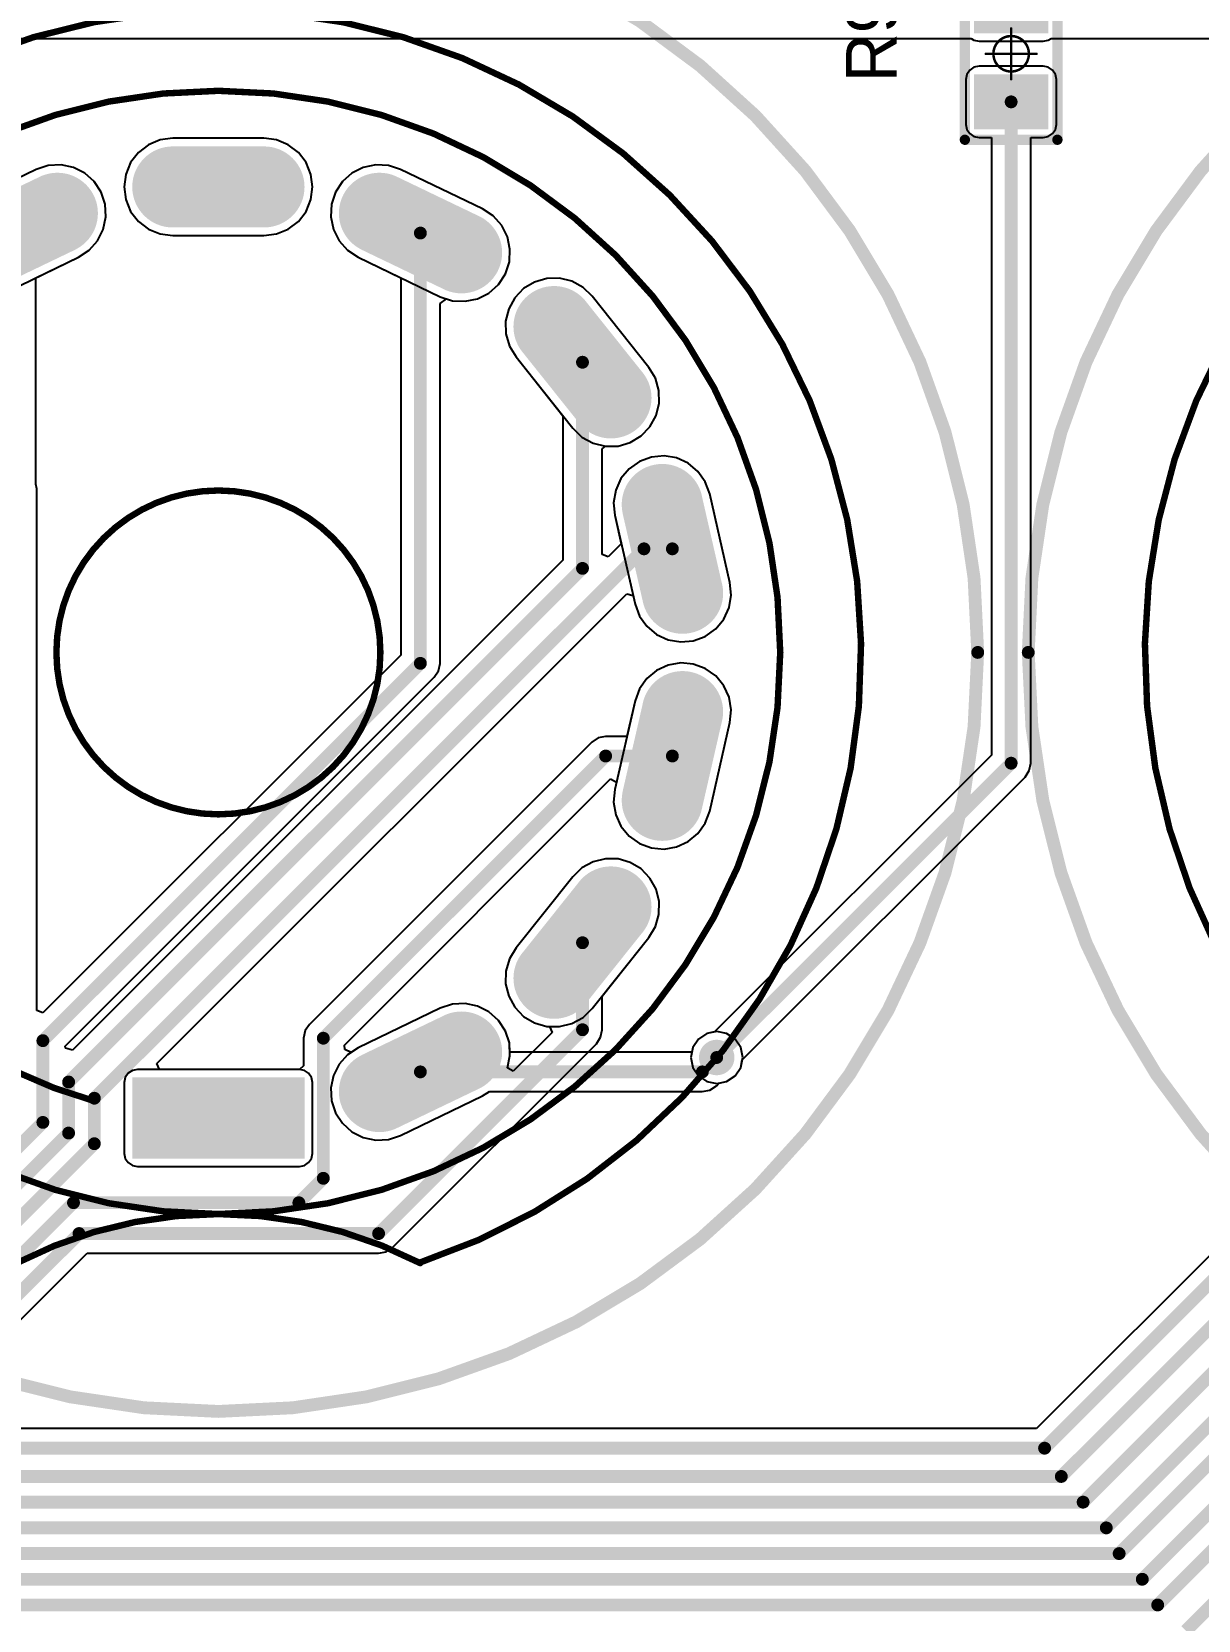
# Model space of a CAD drawing. Header units: millimetres. Extents: x 0.99 to 9.85, y 0.8 to 4.18.
# Drawn here: x 7.331 to 8.238, y 2.314 to 3.55 of the extents above; entities that cross this region are included whole.
import ezdxf

# ---------------------------------------------------------------- set-up
doc = ezdxf.new("R2010")
doc.units = ezdxf.units.MM
doc.header["$MEASUREMENT"] = 0
for name, color, linetype in [('BottomLayer', 5, 'Continuous'), ('BottomSolder', 6, 'Continuous'), ('Mechanical15', 56, 'Continuous'), ('MultiLayer', 9, 'Continuous'), ('PadHoleLayer', 156, 'Continuous'), ('TopLayer', 1, 'Continuous'), ('TopOverlay', 2, 'Continuous'), ('TopPaste', 8, 'Continuous'), ('TopSolder', 216, 'Continuous'), ('ViaHoleLayer', 16, 'Continuous')]:
    doc.layers.add(name, color=color, linetype=linetype)

# ---------------------------------------------------------------- blocks, each defined once
blk = doc.blocks.new('R_0805_L_79')
at = {"layer": 'Mechanical15'}
for points, const_width in [([(0.0138, 0, 1), (-0.0138, 0, 1)], 0.00197), ([(-0.0005, 0.0197, 1), (0.0005, 0.0197, 1)], 0.000984), ([(-0.0202, 0, 1), (-0.0192, 0, 1)], 0.000984), ([(-0.0143, 0, 1), (-0.0133, 0, 1)], 0.000984), ([(0.0133, 0, 1), (0.0143, 0, 1)], 0.000984), ([(0.0192, 0, 1), (0.0202, 0, 1)], 0.000984), ([(-0.0005, -0.0197, 1), (0.0005, -0.0197, 1)], 0.000984)]:
    blk.add_lwpolyline(points, format="xyb", close=True, dxfattribs=dict(at, const_width=const_width))
at = {"layer": 'Mechanical15', "const_width": 0.00197}
for points in [[(0, 0.0197), (0, -0.0197)], [(-0.0197, 0), (0.0197, 0)]]:
    blk.add_lwpolyline(points, dxfattribs=at)
at = {"layer": 'TopLayer'}
for points in [[(-0.0199, -0.025), (-0.0199, 0.025), (-0.0549, -0.025), (-0.0549, 0.025)], [(0.0549, -0.025), (0.0549, 0.025), (0.0199, -0.025), (0.0199, 0.025)]]:
    blk.add_solid(points, dxfattribs=at)
at = {"layer": 'TopOverlay', "const_width": 0.008}
for points in [[(-0.0669, 0.036), (0.0669, 0.036)], [(-0.0669, 0.036), (-0.0669, -0.036)], [(0.0669, 0.036), (0.0669, -0.036)], [(-0.0669, -0.036), (0.0669, -0.036)]]:
    blk.add_lwpolyline(points, dxfattribs=at)
at = {"layer": 'TopOverlay', "const_width": 0.004}
for points in [[(-0.0689, 0.036, 1), (-0.0649, 0.036, 1)], [(-0.0689, 0.036, 1), (-0.0649, 0.036, 1)], [(0.0649, 0.036, 1), (0.0689, 0.036, 1)], [(0.0649, 0.036, 1), (0.0689, 0.036, 1)], [(-0.0689, -0.036, 1), (-0.0649, -0.036, 1)], [(-0.0689, -0.036, 1), (-0.0649, -0.036, 1)], [(0.0649, -0.036, 1), (0.0689, -0.036, 1)], [(0.0649, -0.036, 1), (0.0689, -0.036, 1)]]:
    blk.add_lwpolyline(points, format="xyb", close=True, dxfattribs=at)
at = {"layer": 'TopPaste'}
for points in [[(-0.0199, -0.025), (-0.0199, 0.025), (-0.0549, -0.025), (-0.0549, 0.025)], [(0.0549, -0.025), (0.0549, 0.025), (0.0199, -0.025), (0.0199, 0.025)]]:
    blk.add_solid(points, dxfattribs=at)
at = {"layer": 'TopSolder'}
for points in [[(-0.0159, -0.029), (-0.0159, 0.029), (-0.0589, -0.029), (-0.0589, 0.029)], [(0.0589, -0.029), (0.0589, 0.029), (0.0159, -0.029), (0.0159, 0.029)]]:
    blk.add_solid(points, dxfattribs=at)
blk = doc.blocks.new('QS30_1_100')
at = {"layer": 'BottomLayer', "const_width": 0.0551}
for points in [[(-0.0354, 0.3622), (0.0354, 0.3622)], [(-0.1252, 0.3417), (-0.1891, 0.311)], [(0.1252, 0.3417), (0.1891, 0.311)], [(0.2611, 0.2535), (0.3053, 0.1981)], [(0.3452, 0.1151), (0.361, 0.0461)], [(0.361, -0.0461), (0.3452, -0.1151)], [(0.3053, -0.1981), (0.2611, -0.2535)], [(0.1891, -0.311), (0.1252, -0.3417)]]:
    blk.add_lwpolyline(points, dxfattribs=at)
at = {"layer": 'BottomLayer', "const_width": 0.0276}
for points in [[(-0.0492, 0.3622, 1), (-0.0217, 0.3622, 1)], [(0.0217, 0.3622, 1), (0.0492, 0.3622, 1)], [(-0.139, 0.3417, 1), (-0.1115, 0.3417, 1)], [(0.1115, 0.3417, 1), (0.139, 0.3417, 1)], [(0.1753, 0.311, 1), (0.2029, 0.311, 1)], [(0.2473, 0.2535, 1), (0.2749, 0.2535, 1)], [(0.2915, 0.1981, 1), (0.3191, 0.1981, 1)], [(0.3315, 0.1151, 1), (0.359, 0.1151, 1)], [(0.3472, 0.0461, 1), (0.3748, 0.0461, 1)], [(0.3472, -0.0461, 1), (0.3748, -0.0461, 1)], [(0.3315, -0.1151, 1), (0.359, -0.1151, 1)], [(0.2915, -0.1981, 1), (0.3191, -0.1981, 1)], [(0.2473, -0.2535, 1), (0.2749, -0.2535, 1)], [(0.1753, -0.311, 1), (0.2029, -0.311, 1)], [(0.1115, -0.3417, 1), (0.139, -0.3417, 1)]]:
    blk.add_lwpolyline(points, format="xyb", close=True, dxfattribs=at)
at = {"layer": 'BottomLayer'}
blk.add_solid([(-0.063, -0.3898), (0.063, -0.3898), (-0.063, -0.3346), (0.063, -0.3346)], dxfattribs=at)
at = {"layer": 'BottomSolder', "const_width": 0.0631}
for points in [[(-0.0354, 0.3622), (0.0354, 0.3622)], [(-0.1252, 0.3417), (-0.1891, 0.311)], [(0.1252, 0.3417), (0.1891, 0.311)], [(0.2611, 0.2535), (0.3053, 0.1981)], [(0.3452, 0.1151), (0.361, 0.0461)], [(0.361, -0.0461), (0.3452, -0.1151)], [(0.3053, -0.1981), (0.2611, -0.2535)], [(0.1891, -0.311), (0.1252, -0.3417)]]:
    blk.add_lwpolyline(points, dxfattribs=at)
at = {"layer": 'BottomSolder', "const_width": 0.0316}
for points in [[(-0.0512, 0.3622, 1), (-0.0197, 0.3622, 1)], [(0.0197, 0.3622, 1), (0.0512, 0.3622, 1)], [(-0.141, 0.3417, 1), (-0.1095, 0.3417, 1)], [(0.1095, 0.3417, 1), (0.141, 0.3417, 1)], [(0.1733, 0.311, 1), (0.2049, 0.311, 1)], [(0.2453, 0.2535, 1), (0.2769, 0.2535, 1)], [(0.2895, 0.1981, 1), (0.3211, 0.1981, 1)], [(0.3295, 0.1151, 1), (0.361, 0.1151, 1)], [(0.3452, 0.0461, 1), (0.3768, 0.0461, 1)], [(0.3452, -0.0461, 1), (0.3768, -0.0461, 1)], [(0.3295, -0.1151, 1), (0.361, -0.1151, 1)], [(0.2895, -0.1981, 1), (0.3211, -0.1981, 1)], [(0.2453, -0.2535, 1), (0.2769, -0.2535, 1)], [(0.1733, -0.311, 1), (0.2049, -0.311, 1)], [(0.1095, -0.3417, 1), (0.141, -0.3417, 1)]]:
    blk.add_lwpolyline(points, format="xyb", close=True, dxfattribs=at)
at = {"layer": 'BottomSolder'}
blk.add_solid([(-0.067, -0.3938), (0.067, -0.3938), (-0.067, -0.3306), (0.067, -0.3306)], dxfattribs=at)
at = {"layer": 'MultiLayer', "const_width": 0.0551}
for points in [[(-0.0354, 0.3622), (0.0354, 0.3622)], [(-0.1252, 0.3417), (-0.1891, 0.311)], [(0.1252, 0.3417), (0.1891, 0.311)], [(0.2611, 0.2535), (0.3053, 0.1981)], [(0.3452, 0.1151), (0.361, 0.0461)], [(0.361, -0.0461), (0.3452, -0.1151)], [(0.3053, -0.1981), (0.2611, -0.2535)], [(0.1891, -0.311), (0.1252, -0.3417)]]:
    blk.add_lwpolyline(points, dxfattribs=at)
at = {"layer": 'MultiLayer', "const_width": 0.0276}
for points in [[(-0.0492, 0.3622, 1), (-0.0217, 0.3622, 1)], [(0.0217, 0.3622, 1), (0.0492, 0.3622, 1)], [(-0.139, 0.3417, 1), (-0.1115, 0.3417, 1)], [(0.1115, 0.3417, 1), (0.139, 0.3417, 1)], [(0.1753, 0.311, 1), (0.2029, 0.311, 1)], [(0.2473, 0.2535, 1), (0.2749, 0.2535, 1)], [(0.2915, 0.1981, 1), (0.3191, 0.1981, 1)], [(0.3315, 0.1151, 1), (0.359, 0.1151, 1)], [(0.3472, 0.0461, 1), (0.3748, 0.0461, 1)], [(0.3472, -0.0461, 1), (0.3748, -0.0461, 1)], [(0.3315, -0.1151, 1), (0.359, -0.1151, 1)], [(0.2915, -0.1981, 1), (0.3191, -0.1981, 1)], [(0.2473, -0.2535, 1), (0.2749, -0.2535, 1)], [(0.1753, -0.311, 1), (0.2029, -0.311, 1)], [(0.1115, -0.3417, 1), (0.139, -0.3417, 1)]]:
    blk.add_lwpolyline(points, format="xyb", close=True, dxfattribs=at)
at = {"layer": 'MultiLayer'}
blk.add_solid([(-0.063, -0.3898), (0.063, -0.3898), (-0.063, -0.3346), (0.063, -0.3346)], dxfattribs=at)
at = {"layer": 'PadHoleLayer', "const_width": 0.00787}
for points in [[(0.0374, 0.3504), (-0.0374, 0.3504, -1), (-0.0374, 0.374), (0.0374, 0.374, -1)], [(-0.196, 0.3207), (-0.1286, 0.3532, -1), (-0.1183, 0.3319), (-0.1857, 0.2995, -1)], [(0.1857, 0.2995), (0.1183, 0.3319, -1), (0.1286, 0.3532), (0.196, 0.3207, -1)], [(0.2973, 0.1892), (0.2506, 0.2477, -1), (0.2691, 0.2624), (0.3157, 0.204, -1)], [(0.3521, 0.0414), (0.3314, 0.1133, -1), (0.3541, 0.1198), (0.3748, 0.0479, -1)], [(0.3333, -0.1144), (0.3499, -0.0415, -1), (0.373, -0.0468), (0.3563, -0.1197, -1)], [(0.2506, -0.2477), (0.2973, -0.1892, -1), (0.3157, -0.204), (0.2691, -0.2624, -1)], [(0.1183, -0.3319), (0.1857, -0.2995, -1), (0.196, -0.3207), (0.1286, -0.3532, -1)], [(-0.0374, -0.3504), (0.0374, -0.3504, -1), (0.0374, -0.374), (-0.0374, -0.374, -1)]]:
    blk.add_lwpolyline(points, format="xyb", close=True, dxfattribs=at)
at = {"layer": 'TopLayer', "const_width": 0.0551}
for points in [[(-0.0354, 0.3622), (0.0354, 0.3622)], [(-0.1252, 0.3417), (-0.1891, 0.311)], [(0.1252, 0.3417), (0.1891, 0.311)], [(0.2611, 0.2535), (0.3053, 0.1981)], [(0.3452, 0.1151), (0.361, 0.0461)], [(0.361, -0.0461), (0.3452, -0.1151)], [(0.3053, -0.1981), (0.2611, -0.2535)], [(0.1891, -0.311), (0.1252, -0.3417)]]:
    blk.add_lwpolyline(points, dxfattribs=at)
at = {"layer": 'TopLayer', "const_width": 0.0276}
for points in [[(-0.0492, 0.3622, 1), (-0.0217, 0.3622, 1)], [(0.0217, 0.3622, 1), (0.0492, 0.3622, 1)], [(-0.139, 0.3417, 1), (-0.1115, 0.3417, 1)], [(0.1115, 0.3417, 1), (0.139, 0.3417, 1)], [(0.1753, 0.311, 1), (0.2029, 0.311, 1)], [(0.2473, 0.2535, 1), (0.2749, 0.2535, 1)], [(0.2915, 0.1981, 1), (0.3191, 0.1981, 1)], [(0.3315, 0.1151, 1), (0.359, 0.1151, 1)], [(0.3472, 0.0461, 1), (0.3748, 0.0461, 1)], [(0.3472, -0.0461, 1), (0.3748, -0.0461, 1)], [(0.3315, -0.1151, 1), (0.359, -0.1151, 1)], [(0.2915, -0.1981, 1), (0.3191, -0.1981, 1)], [(0.2473, -0.2535, 1), (0.2749, -0.2535, 1)], [(0.1753, -0.311, 1), (0.2029, -0.311, 1)], [(0.1115, -0.3417, 1), (0.139, -0.3417, 1)]]:
    blk.add_lwpolyline(points, format="xyb", close=True, dxfattribs=at)
at = {"layer": 'TopLayer'}
blk.add_solid([(-0.063, -0.3898), (0.063, -0.3898), (-0.063, -0.3346), (0.063, -0.3346)], dxfattribs=at)
at = {"layer": 'TopOverlay'}
for points, const_width in [([(0.5906, 0, 1), (-0.5906, 0, 1)], 0.01), ([(0.437, 0, 1), (-0.437, 0, 1)], 0.005), ([(0.126, 0, 1), (-0.126, 0, 1)], 0.005), ([(-0.1272, 0, 1), (-0.1247, 0, 1)], 0.0025), ([(0.1247, 0, 1), (0.1272, 0, 1)], 0.0025), ([(0.4358, 0, 1), (0.4383, 0, 1)], 0.0025), ([(0.5881, 0, 1), (0.5931, 0, 1)], 0.005), ([(-0.0974, -0.3492, 1), (-0.0949, -0.3492, 1)], 0.0025), ([(0.1557, -0.4747, 1), (0.1582, -0.4747, 1)], 0.0025), ([(0.1558, -0.4752, 1), (0.1583, -0.4752, 1)], 0.0025)]:
    blk.add_lwpolyline(points, format="xyb", close=True, dxfattribs=dict(at, const_width=const_width))
at = {"layer": 'TopOverlay', "const_width": 0.005}
for points in [[(-0.1569, -0.4747, -6.211314), (0.1569, -0.4747)], [(-0.0961, -0.3492, -0.092015), (-0.215, -0.2915)], [(-0.157, -0.4752, -0.243188), (0.157, -0.4752)]]:
    blk.add_lwpolyline(points, format="xyb", dxfattribs=at)
at = {"layer": 'TopSolder', "const_width": 0.0631}
for points in [[(-0.0354, 0.3622), (0.0354, 0.3622)], [(-0.1252, 0.3417), (-0.1891, 0.311)], [(0.1252, 0.3417), (0.1891, 0.311)], [(0.2611, 0.2535), (0.3053, 0.1981)], [(0.3452, 0.1151), (0.361, 0.0461)], [(0.361, -0.0461), (0.3452, -0.1151)], [(0.3053, -0.1981), (0.2611, -0.2535)], [(0.1891, -0.311), (0.1252, -0.3417)]]:
    blk.add_lwpolyline(points, dxfattribs=at)
at = {"layer": 'TopSolder', "const_width": 0.0316}
for points in [[(-0.0512, 0.3622, 1), (-0.0197, 0.3622, 1)], [(0.0197, 0.3622, 1), (0.0512, 0.3622, 1)], [(-0.141, 0.3417, 1), (-0.1095, 0.3417, 1)], [(0.1095, 0.3417, 1), (0.141, 0.3417, 1)], [(0.1733, 0.311, 1), (0.2049, 0.311, 1)], [(0.2453, 0.2535, 1), (0.2769, 0.2535, 1)], [(0.2895, 0.1981, 1), (0.3211, 0.1981, 1)], [(0.3295, 0.1151, 1), (0.361, 0.1151, 1)], [(0.3452, 0.0461, 1), (0.3768, 0.0461, 1)], [(0.3452, -0.0461, 1), (0.3768, -0.0461, 1)], [(0.3295, -0.1151, 1), (0.361, -0.1151, 1)], [(0.2895, -0.1981, 1), (0.3211, -0.1981, 1)], [(0.2453, -0.2535, 1), (0.2769, -0.2535, 1)], [(0.1733, -0.311, 1), (0.2049, -0.311, 1)], [(0.1095, -0.3417, 1), (0.141, -0.3417, 1)]]:
    blk.add_lwpolyline(points, format="xyb", close=True, dxfattribs=at)
at = {"layer": 'TopSolder'}
blk.add_solid([(-0.067, -0.3938), (0.067, -0.3938), (-0.067, -0.3306), (0.067, -0.3306)], dxfattribs=at)
blk = doc.blocks.new('QS30_1_101')
at = {"layer": 'TopOverlay'}
for points, const_width in [([(0.5906, 0, 1), (-0.5906, 0, 1)], 0.01), ([(-0.5931, 0, 1), (-0.5881, 0, 1)], 0.005)]:
    blk.add_lwpolyline(points, format="xyb", close=True, dxfattribs=dict(at, const_width=const_width))
at = {"layer": 'TopOverlay', "const_width": 0.005}
blk.add_lwpolyline([(-0.1569, -0.4747, -6.211314), (0.1569, -0.4747)], format="xyb", dxfattribs=at)

msp = doc.modelspace()

# ---------------------------------------------------------------- linework, layer by layer
at = {"layer": 'BottomLayer'}
for p, q in [((7.422, 3.4622), (7.4142, 3.4562)), ((7.4311, 3.466), (7.422, 3.4622)), ((7.4409, 3.4673), (7.4311, 3.466)), ((7.5118, 3.4673), (7.4409, 3.4673)), ((7.5216, 3.466), (7.5118, 3.4673)), ((7.5308, 3.4622), (7.5216, 3.466)), ((7.5386, 3.4562), (7.5308, 3.4622)), ((7.4142, 3.4562), (7.4081, 3.4483)), ((7.5446, 3.4483), (7.5386, 3.4562)), ((7.3347, 3.443), (7.2709, 3.4123)), ((7.3441, 3.4461), (7.3347, 3.443)), ((7.354, 3.4467), (7.3441, 3.4461)), ((7.3637, 3.4446), (7.354, 3.4467)), ((7.3725, 3.4402), (7.3637, 3.4446)), ((7.3799, 3.4336), (7.3725, 3.4402)), ((7.4044, 3.4392), (7.4031, 3.4294)), ((7.4081, 3.4483), (7.4044, 3.4392)), ((7.5484, 3.4392), (7.5446, 3.4483)), ((7.5497, 3.4294), (7.5484, 3.4392)), ((7.5803, 3.4402), (7.5729, 3.4336)), ((7.5891, 3.4446), (7.5803, 3.4402)), ((7.5988, 3.4467), (7.5891, 3.4446)), ((7.6087, 3.4461), (7.5988, 3.4467)), ((7.618, 3.443), (7.6087, 3.4461)), ((7.6819, 3.4123), (7.618, 3.443)), ((7.3853, 3.4253), (7.3799, 3.4336)), ((7.3884, 3.4159), (7.3853, 3.4253)), ((7.4031, 3.4294), (7.4044, 3.4196)), ((7.5484, 3.4196), (7.5497, 3.4294)), ((7.5675, 3.4253), (7.5644, 3.4159)), ((7.5729, 3.4336), (7.5675, 3.4253)), ((7.3889, 3.4061), (7.3884, 3.4159)), ((7.4044, 3.4196), (7.4081, 3.4104)), ((7.5446, 3.4104), (7.5484, 3.4196)), ((7.5644, 3.4159), (7.5638, 3.4061)), ((7.6902, 3.4068), (7.6819, 3.4123)), ((7.3869, 3.3964), (7.3889, 3.4061)), ((7.4081, 3.4104), (7.4142, 3.4026)), ((7.4142, 3.4026), (7.422, 3.3966)), ((7.5308, 3.3966), (7.5386, 3.4026)), ((7.5386, 3.4026), (7.5446, 3.4104)), ((7.5638, 3.4061), (7.5659, 3.3964)), ((7.6968, 3.3995), (7.6902, 3.4068)), ((7.7012, 3.3906), (7.6968, 3.3995)), ((7.3759, 3.3802), (7.3824, 3.3875)), ((7.3824, 3.3875), (7.3869, 3.3964)), ((7.422, 3.3966), (7.4311, 3.3928)), ((7.4311, 3.3928), (7.4409, 3.3915)), ((7.4409, 3.3915), (7.5118, 3.3915)), ((7.5118, 3.3915), (7.5216, 3.3928)), ((7.5216, 3.3928), (7.5308, 3.3966)), ((7.5659, 3.3964), (7.5703, 3.3875)), ((7.5703, 3.3875), (7.5769, 3.3802)), ((7.7032, 3.381), (7.7012, 3.3906)), ((7.3037, 3.344), (7.3676, 3.3748)), ((7.3676, 3.3748), (7.3759, 3.3802)), ((7.5769, 3.3802), (7.5852, 3.3748)), ((7.5852, 3.3748), (7.649, 3.344)), ((7.7027, 3.3711), (7.7032, 3.381)), ((7.6996, 3.3617), (7.7027, 3.3711)), ((7.6868, 3.3468), (7.6942, 3.3534)), ((7.6942, 3.3534), (7.6996, 3.3617)), ((7.7138, 3.3503), (7.707, 3.3432)), ((7.7223, 3.3554), (7.7138, 3.3503)), ((7.7318, 3.3582), (7.7223, 3.3554)), ((7.7417, 3.3584), (7.7318, 3.3582)), ((7.7513, 3.356), (7.7417, 3.3584)), ((7.76, 3.3512), (7.7513, 3.356)), ((7.7671, 3.3443), (7.76, 3.3512)), ((7.649, 3.344), (7.6584, 3.3409)), ((7.6584, 3.3409), (7.6683, 3.3404)), ((7.6683, 3.3404), (7.678, 3.3424)), ((7.678, 3.3424), (7.6868, 3.3468)), ((7.707, 3.3432), (7.7022, 3.3345)), ((7.8113, 3.2889), (7.7671, 3.3443)), ((7.7022, 3.3345), (7.6998, 3.3249)), ((7.6998, 3.3249), (7.7, 3.3151)), ((7.7, 3.3151), (7.7027, 3.3056)), ((7.7027, 3.3056), (7.7079, 3.2971)), ((7.7079, 3.2971), (7.752, 3.2417)), ((7.8164, 3.2805), (7.8113, 3.2889)), ((7.8191, 3.2709), (7.8164, 3.2805)), ((7.8193, 3.2611), (7.8191, 3.2709)), ((7.8121, 3.2428), (7.8169, 3.2515)), ((7.8169, 3.2515), (7.8193, 3.2611)), ((7.752, 3.2417), (7.7592, 3.2348)), ((7.8053, 3.2357), (7.8121, 3.2428)), ((7.7592, 3.2348), (7.7678, 3.23)), ((7.7678, 3.23), (7.7774, 3.2277)), ((7.7774, 3.2277), (7.7873, 3.2278)), ((7.7873, 3.2278), (7.7968, 3.2306)), ((7.7968, 3.2306), (7.8053, 3.2357)), ((7.8039, 3.2158), (7.7958, 3.2101)), ((7.8132, 3.2192), (7.8039, 3.2158)), ((7.823, 3.2202), (7.8132, 3.2192)), ((7.8328, 3.2185), (7.823, 3.2202)), ((7.8418, 3.2144), (7.8328, 3.2185)), ((7.8494, 3.2081), (7.8418, 3.2144)), ((7.7895, 3.2025), (7.7854, 3.1935)), ((7.7958, 3.2101), (7.7895, 3.2025)), ((7.8551, 3.2), (7.8494, 3.2081)), ((7.7854, 3.1935), (7.7838, 3.1837)), ((7.8586, 3.1907), (7.8551, 3.2)), ((7.8743, 3.1217), (7.8586, 3.1907)), ((7.7838, 3.1837), (7.7847, 3.1739)), ((7.7847, 3.1739), (7.8005, 3.1048)), ((7.8752, 3.1118), (7.8743, 3.1217)), ((7.8005, 3.1048), (7.8039, 3.0955)), ((7.8736, 3.1021), (7.8752, 3.1118)), ((7.8039, 3.0955), (7.8096, 3.0875)), ((7.8632, 3.0855), (7.8695, 3.0931)), ((7.8695, 3.0931), (7.8736, 3.1021)), ((7.8096, 3.0875), (7.8172, 3.0812)), ((7.8172, 3.0812), (7.8262, 3.077)), ((7.8458, 3.0763), (7.8551, 3.0797)), ((7.8551, 3.0797), (7.8632, 3.0855)), ((7.8262, 3.077), (7.836, 3.0754)), ((7.836, 3.0754), (7.8458, 3.0763)), ((7.8172, 3.0532), (7.8096, 3.0469)), ((7.8262, 3.0573), (7.8172, 3.0532)), ((7.836, 3.059), (7.8262, 3.0573)), ((7.8458, 3.0581), (7.836, 3.059)), ((7.8551, 3.0546), (7.8458, 3.0581)), ((7.8632, 3.0489), (7.8551, 3.0546)), ((7.8096, 3.0469), (7.8039, 3.0388)), ((7.8695, 3.0413), (7.8632, 3.0489)), ((7.8736, 3.0323), (7.8695, 3.0413)), ((7.8005, 3.0295), (7.7847, 2.9605)), ((7.8039, 3.0388), (7.8005, 3.0295)), ((7.8752, 3.0225), (7.8736, 3.0323)), ((7.8743, 3.0127), (7.8752, 3.0225)), ((7.8586, 2.9436), (7.8743, 3.0127)), ((7.7847, 2.9605), (7.7838, 2.9506)), ((7.7838, 2.9506), (7.7854, 2.9409)), ((7.8551, 2.9343), (7.8586, 2.9436)), ((7.7854, 2.9409), (7.7895, 2.9319)), ((7.7895, 2.9319), (7.7958, 2.9243)), ((7.8494, 2.9263), (7.8551, 2.9343)), ((7.7958, 2.9243), (7.8039, 2.9185)), ((7.8039, 2.9185), (7.8132, 2.9151)), ((7.8328, 2.9158), (7.8418, 2.92)), ((7.8418, 2.92), (7.8494, 2.9263)), ((7.7774, 2.9067), (7.7678, 2.9043)), ((7.7873, 2.9065), (7.7774, 2.9067)), ((7.7968, 2.9038), (7.7873, 2.9065)), ((7.8132, 2.9151), (7.823, 2.9142)), ((7.823, 2.9142), (7.8328, 2.9158)), ((7.752, 2.8927), (7.7079, 2.8373)), ((7.7592, 2.8995), (7.752, 2.8927)), ((7.7678, 2.9043), (7.7592, 2.8995)), ((7.8053, 2.8987), (7.7968, 2.9038)), ((7.8121, 2.8915), (7.8053, 2.8987)), ((7.8169, 2.8829), (7.8121, 2.8915)), ((7.8193, 2.8733), (7.8169, 2.8829)), ((7.8191, 2.8634), (7.8193, 2.8733)), ((7.8164, 2.8539), (7.8191, 2.8634)), ((7.7671, 2.79), (7.8113, 2.8454)), ((7.8113, 2.8454), (7.8164, 2.8539)), ((7.7079, 2.8373), (7.7027, 2.8288)), ((7.7, 2.8193), (7.6998, 2.8094)), ((7.7027, 2.8288), (7.7, 2.8193)), ((7.6998, 2.8094), (7.7022, 2.7998)), ((7.6584, 2.7934), (7.649, 2.7903)), ((7.6683, 2.794), (7.6584, 2.7934)), ((7.678, 2.792), (7.6683, 2.794)), ((7.7022, 2.7998), (7.707, 2.7911)), ((7.649, 2.7903), (7.5852, 2.7596)), ((7.6868, 2.7875), (7.678, 2.792)), ((7.6942, 2.7809), (7.6868, 2.7875)), ((7.707, 2.7911), (7.7138, 2.784)), ((7.7138, 2.784), (7.7223, 2.7789)), ((7.7513, 2.7784), (7.76, 2.7832)), ((7.76, 2.7832), (7.7671, 2.79)), ((7.6996, 2.7726), (7.6942, 2.7809)), ((7.7027, 2.7633), (7.6996, 2.7726)), ((7.7223, 2.7789), (7.7318, 2.7762)), ((7.7318, 2.7762), (7.7417, 2.776)), ((7.7417, 2.776), (7.7513, 2.7784)), ((7.8563, 2.7707), (7.8497, 2.7663)), ((7.864, 2.7722), (7.8563, 2.7707)), ((7.8717, 2.7707), (7.864, 2.7722)), ((7.8783, 2.7663), (7.8717, 2.7707)), ((7.5852, 2.7596), (7.5769, 2.7542)), ((7.7031, 2.7561), (7.7027, 2.7633)), ((7.8453, 2.7597), (7.8446, 2.7561)), ((7.8497, 2.7663), (7.8453, 2.7597)), ((7.8827, 2.7597), (7.8783, 2.7663)), ((7.8842, 2.752), (7.8827, 2.7597)), ((7.5703, 2.7468), (7.5659, 2.738)), ((7.5769, 2.7542), (7.5703, 2.7468)), ((7.8446, 2.7561), (7.7031, 2.7561)), ((7.8783, 2.7377), (7.8827, 2.7443)), ((7.8827, 2.7443), (7.8842, 2.752)), ((7.404, 2.7364), (7.4032, 2.7325)), ((7.4032, 2.7325), (7.4032, 2.6774)), ((7.4062, 2.7397), (7.404, 2.7364)), ((7.4095, 2.7419), (7.4062, 2.7397)), ((7.4134, 2.7427), (7.4095, 2.7419)), ((7.5394, 2.7427), (7.4134, 2.7427)), ((7.5433, 2.7419), (7.5394, 2.7427)), ((7.5466, 2.7397), (7.5433, 2.7419)), ((7.5488, 2.7364), (7.5466, 2.7397)), ((7.5496, 2.7325), (7.5488, 2.7364)), ((7.5496, 2.6774), (7.5496, 2.7325)), ((7.5659, 2.738), (7.5638, 2.7283)), ((7.8637, 2.73), (7.8657, 2.7321)), ((7.8657, 2.7321), (7.8717, 2.7333)), ((7.8717, 2.7333), (7.8783, 2.7377)), ((7.5638, 2.7283), (7.5644, 2.7184)), ((7.618, 2.6913), (7.6819, 2.7221)), ((7.6819, 2.7221), (7.6872, 2.7255)), ((7.6872, 2.7255), (7.8528, 2.7255)), ((7.8528, 2.7255), (7.8587, 2.7267)), ((7.8587, 2.7267), (7.8637, 2.73)), ((7.5644, 2.7184), (7.5675, 2.709)), ((7.5675, 2.709), (7.5729, 2.7008)), ((7.5729, 2.7008), (7.5803, 2.6942)), ((7.5803, 2.6942), (7.5891, 2.6897)), ((7.5891, 2.6897), (7.5988, 2.6877)), ((7.5988, 2.6877), (7.6087, 2.6882)), ((7.6087, 2.6882), (7.618, 2.6913)), ((7.4032, 2.6774), (7.404, 2.6735)), ((7.404, 2.6735), (7.4062, 2.6702)), ((7.4062, 2.6702), (7.4095, 2.668)), ((7.5433, 2.668), (7.5466, 2.6702)), ((7.5466, 2.6702), (7.5488, 2.6735)), ((7.5488, 2.6735), (7.5496, 2.6774)), ((7.4095, 2.668), (7.4134, 2.6672)), ((7.4134, 2.6672), (7.5394, 2.6672)), ((7.5394, 2.6672), (7.5433, 2.668))]:
    msp.add_line(p, q, dxfattribs=at)
at = {"layer": 'BottomLayer', "const_width": 0.01}
for points in [[(7.8528, 2.7408), (7.864, 2.752)], [(7.6335, 2.7408), (7.8528, 2.7408)]]:
    msp.add_lwpolyline(points, dxfattribs=at)
at = {"layer": 'BottomLayer'}
for points, const_width in [([(7.8591, 2.752, 1), (7.8689, 2.752, 1)], 0.00984), ([(7.8615, 2.752, 1), (7.8665, 2.752, 1)], 0.005), ([(7.631, 2.7408, 1), (7.636, 2.7408, 1)], 0.005), ([(7.8503, 2.7408, 1), (7.8553, 2.7408, 1)], 0.005), ([(7.8503, 2.7408, 1), (7.8553, 2.7408, 1)], 0.005)]:
    msp.add_lwpolyline(points, format="xyb", close=True, dxfattribs=dict(at, const_width=const_width))
at = {"layer": 'BottomSolder', "const_width": 0.0138}
msp.add_lwpolyline([(7.8571, 2.752, 1), (7.8709, 2.752, 1)], format="xyb", close=True, dxfattribs=at)
at = {"layer": 'MultiLayer', "const_width": 0.00984}
msp.add_lwpolyline([(7.8591, 2.752, 1), (7.8689, 2.752, 1)], format="xyb", close=True, dxfattribs=at)
at = {"layer": 'TopLayer'}
for p, q in [((7.016, 3.545), (8.0618, 3.545)), ((8.0618, 3.545), (8.0641, 3.5435)), ((8.0641, 3.5435), (8.068, 3.5427)), ((8.068, 3.5427), (8.118, 3.5427)), ((8.118, 3.5427), (8.1219, 3.5435)), ((8.1219, 3.5435), (8.1242, 3.545)), ((8.1242, 3.545), (9.2468, 3.545)), ((8.068, 3.5233), (8.0641, 3.5225)), ((8.118, 3.5233), (8.068, 3.5233)), ((8.1219, 3.5225), (8.118, 3.5233)), ((8.0586, 3.517), (8.0578, 3.5131)), ((8.0578, 3.5131), (8.0578, 3.4781)), ((8.0608, 3.5203), (8.0586, 3.517)), ((8.0641, 3.5225), (8.0608, 3.5203)), ((8.1252, 3.5203), (8.1219, 3.5225)), ((8.1274, 3.517), (8.1252, 3.5203)), ((8.1282, 3.5131), (8.1274, 3.517)), ((8.1282, 3.4781), (8.1282, 3.5131)), ((8.0578, 3.4781), (8.0586, 3.4742)), ((8.0586, 3.4742), (8.0608, 3.4709)), ((8.1252, 3.4709), (8.1274, 3.4742)), ((8.1274, 3.4742), (8.1282, 3.4781)), ((7.422, 3.4622), (7.4142, 3.4562)), ((7.4311, 3.466), (7.422, 3.4622)), ((7.4409, 3.4673), (7.4311, 3.466)), ((7.5118, 3.4673), (7.4409, 3.4673)), ((7.5216, 3.466), (7.5118, 3.4673)), ((7.5308, 3.4622), (7.5216, 3.466)), ((7.5386, 3.4562), (7.5308, 3.4622)), ((8.0608, 3.4709), (8.0641, 3.4687)), ((8.0641, 3.4687), (8.068, 3.4679)), ((8.068, 3.4679), (8.0777, 3.4679)), ((8.0777, 3.4679), (8.0777, 2.9873)), ((8.1083, 2.981), (8.1083, 3.4679)), ((8.1083, 3.4679), (8.118, 3.4679)), ((8.118, 3.4679), (8.1219, 3.4687)), ((8.1219, 3.4687), (8.1252, 3.4709)), ((7.4142, 3.4562), (7.4081, 3.4483)), ((7.5446, 3.4483), (7.5386, 3.4562)), ((7.3347, 3.443), (7.2709, 3.4123)), ((7.3441, 3.4461), (7.3347, 3.443)), ((7.354, 3.4467), (7.3441, 3.4461)), ((7.3637, 3.4446), (7.354, 3.4467)), ((7.3725, 3.4402), (7.3637, 3.4446)), ((7.3799, 3.4336), (7.3725, 3.4402)), ((7.4044, 3.4392), (7.4031, 3.4294)), ((7.4081, 3.4483), (7.4044, 3.4392)), ((7.5484, 3.4392), (7.5446, 3.4483)), ((7.5497, 3.4294), (7.5484, 3.4392)), ((7.5803, 3.4402), (7.5729, 3.4336)), ((7.5891, 3.4446), (7.5803, 3.4402)), ((7.5988, 3.4467), (7.5891, 3.4446)), ((7.6087, 3.4461), (7.5988, 3.4467)), ((7.618, 3.443), (7.6087, 3.4461)), ((7.6819, 3.4123), (7.618, 3.443)), ((7.3853, 3.4253), (7.3799, 3.4336)), ((7.3884, 3.4159), (7.3853, 3.4253)), ((7.4031, 3.4294), (7.4044, 3.4196)), ((7.5484, 3.4196), (7.5497, 3.4294)), ((7.5675, 3.4253), (7.5644, 3.4159)), ((7.5729, 3.4336), (7.5675, 3.4253)), ((7.3889, 3.4061), (7.3884, 3.4159)), ((7.4044, 3.4196), (7.4081, 3.4104)), ((7.5446, 3.4104), (7.5484, 3.4196)), ((7.5644, 3.4159), (7.5638, 3.4061)), ((7.6902, 3.4068), (7.6819, 3.4123)), ((7.3869, 3.3964), (7.3889, 3.4061)), ((7.4081, 3.4104), (7.4142, 3.4026)), ((7.4142, 3.4026), (7.422, 3.3966)), ((7.5308, 3.3966), (7.5386, 3.4026)), ((7.5386, 3.4026), (7.5446, 3.4104)), ((7.5638, 3.4061), (7.5659, 3.3964)), ((7.6968, 3.3995), (7.6902, 3.4068)), ((7.7012, 3.3906), (7.6968, 3.3995)), ((7.3759, 3.3802), (7.3824, 3.3875)), ((7.3824, 3.3875), (7.3869, 3.3964)), ((7.422, 3.3966), (7.4311, 3.3928)), ((7.4311, 3.3928), (7.4409, 3.3915)), ((7.4409, 3.3915), (7.5118, 3.3915)), ((7.5118, 3.3915), (7.5216, 3.3928)), ((7.5216, 3.3928), (7.5308, 3.3966)), ((7.5659, 3.3964), (7.5703, 3.3875)), ((7.5703, 3.3875), (7.5769, 3.3802)), ((7.7032, 3.381), (7.7012, 3.3906)), ((7.3345, 3.3588), (7.3676, 3.3748)), ((7.3676, 3.3748), (7.3759, 3.3802)), ((7.5769, 3.3802), (7.5852, 3.3748)), ((7.5852, 3.3748), (7.6182, 3.3588)), ((7.7027, 3.3711), (7.7032, 3.381)), ((7.6996, 3.3617), (7.7027, 3.3711)), ((7.3345, 3.1981), (7.3345, 3.3588)), ((7.6182, 3.3588), (7.6182, 3.0651)), ((7.6868, 3.3468), (7.6942, 3.3534)), ((7.6942, 3.3534), (7.6996, 3.3617)), ((7.7138, 3.3503), (7.707, 3.3432)), ((7.7223, 3.3554), (7.7138, 3.3503)), ((7.7318, 3.3582), (7.7223, 3.3554)), ((7.7417, 3.3584), (7.7318, 3.3582)), ((7.7513, 3.356), (7.7417, 3.3584)), ((7.76, 3.3512), (7.7513, 3.356)), ((7.7671, 3.3443), (7.76, 3.3512)), ((7.6488, 3.3388), (7.6538, 3.3424)), ((7.6488, 3.0587), (7.6488, 3.3388)), ((7.6538, 3.3424), (7.6584, 3.3409)), ((7.6584, 3.3409), (7.6683, 3.3404)), ((7.6683, 3.3404), (7.678, 3.3424)), ((7.678, 3.3424), (7.6868, 3.3468)), ((7.707, 3.3432), (7.7022, 3.3345)), ((7.8113, 3.2889), (7.7671, 3.3443)), ((7.7022, 3.3345), (7.6998, 3.3249)), ((7.6998, 3.3249), (7.7, 3.3151)), ((7.7, 3.3151), (7.7027, 3.3056)), ((7.7027, 3.3056), (7.7079, 3.2971)), ((7.7079, 3.2971), (7.7443, 3.2514)), ((7.8164, 3.2805), (7.8113, 3.2889)), ((7.8191, 3.2709), (7.8164, 3.2805)), ((7.8193, 3.2611), (7.8191, 3.2709)), ((7.7443, 3.2514), (7.7443, 3.1389)), ((7.8121, 3.2428), (7.8169, 3.2515)), ((7.8169, 3.2515), (7.8193, 3.2611)), ((7.8053, 3.2357), (7.8121, 3.2428)), ((7.7749, 3.2257), (7.7774, 3.2277)), ((7.7774, 3.2277), (7.7873, 3.2278)), ((7.7873, 3.2278), (7.7968, 3.2306)), ((7.7968, 3.2306), (7.8053, 3.2357)), ((7.7749, 3.1434), (7.7749, 3.2257)), ((7.8039, 3.2158), (7.7958, 3.2101)), ((7.8132, 3.2192), (7.8039, 3.2158)), ((7.823, 3.2202), (7.8132, 3.2192)), ((7.8328, 3.2185), (7.823, 3.2202)), ((7.8418, 3.2144), (7.8328, 3.2185)), ((7.8494, 3.2081), (7.8418, 3.2144)), ((7.7895, 3.2025), (7.7854, 3.1935)), ((7.7958, 3.2101), (7.7895, 3.2025)), ((7.8551, 3.2), (7.8494, 3.2081)), ((7.3352, 3.1946), (7.3345, 3.1981)), ((7.3352, 2.7886), (7.3352, 3.1946)), ((7.7854, 3.1935), (7.7838, 3.1837)), ((7.8586, 3.1907), (7.8551, 3.2)), ((7.8743, 3.1217), (7.8586, 3.1907)), ((7.7838, 3.1837), (7.7847, 3.1739)), ((7.7847, 3.1739), (7.7897, 3.1517)), ((7.7795, 3.1415), (7.7749, 3.1434)), ((7.7897, 3.1517), (7.7795, 3.1415)), ((7.7443, 3.1389), (7.363, 2.7576)), ((7.8752, 3.1118), (7.8743, 3.1217)), ((7.4286, 2.7473), (7.7941, 3.1129)), ((7.7941, 3.1129), (7.7989, 3.1115)), ((7.7989, 3.1115), (7.8005, 3.1048)), ((7.8005, 3.1048), (7.8039, 3.0955)), ((7.8736, 3.1021), (7.8752, 3.1118)), ((7.8039, 3.0955), (7.8096, 3.0875)), ((7.8632, 3.0855), (7.8695, 3.0931)), ((7.8695, 3.0931), (7.8736, 3.1021)), ((7.8096, 3.0875), (7.8172, 3.0812)), ((7.8172, 3.0812), (7.8262, 3.077)), ((7.8458, 3.0763), (7.8551, 3.0797)), ((7.8551, 3.0797), (7.8632, 3.0855)), ((7.8262, 3.077), (7.836, 3.0754)), ((7.836, 3.0754), (7.8458, 3.0763)), ((7.6182, 3.0651), (7.3398, 2.7867)), ((7.6477, 3.0529), (7.6488, 3.0587)), ((7.8172, 3.0532), (7.8096, 3.0469)), ((7.8262, 3.0573), (7.8172, 3.0532)), ((7.836, 3.059), (7.8262, 3.0573)), ((7.8458, 3.0581), (7.836, 3.059)), ((7.8551, 3.0546), (7.8458, 3.0581)), ((7.8632, 3.0489), (7.8551, 3.0546)), ((7.3573, 2.7609), (7.6443, 3.0479)), ((7.6443, 3.0479), (7.6477, 3.0529)), ((7.8096, 3.0469), (7.8039, 3.0388)), ((7.8695, 3.0413), (7.8632, 3.0489)), ((7.8736, 3.0323), (7.8695, 3.0413)), ((7.8005, 3.0295), (7.7941, 3.0019)), ((7.8039, 3.0388), (7.8005, 3.0295)), ((7.8752, 3.0225), (7.8736, 3.0323)), ((7.8743, 3.0127), (7.8752, 3.0225)), ((7.8586, 2.9436), (7.8743, 3.0127)), ((7.7668, 2.9974), (7.5472, 2.7778)), ((7.7717, 3.0007), (7.7668, 2.9974)), ((7.7776, 3.0019), (7.7717, 3.0007)), ((7.7941, 3.0019), (7.7776, 3.0019)), ((8.0777, 2.9873), (7.8623, 2.7719)), ((8.1071, 2.9752), (8.1083, 2.981)), ((7.5744, 2.7617), (7.7815, 2.9688)), ((7.7815, 2.9688), (7.786, 2.9663)), ((7.8839, 2.7503), (8.1038, 2.9702)), ((8.1038, 2.9702), (8.1071, 2.9752)), ((7.7847, 2.9605), (7.7838, 2.9506)), ((7.786, 2.9663), (7.7847, 2.9605)), ((7.7838, 2.9506), (7.7854, 2.9409)), ((7.8551, 2.9343), (7.8586, 2.9436)), ((7.7854, 2.9409), (7.7895, 2.9319)), ((7.7895, 2.9319), (7.7958, 2.9243)), ((7.8494, 2.9263), (7.8551, 2.9343)), ((7.7958, 2.9243), (7.8039, 2.9185)), ((7.8039, 2.9185), (7.8132, 2.9151)), ((7.8328, 2.9158), (7.8418, 2.92)), ((7.8418, 2.92), (7.8494, 2.9263)), ((7.7774, 2.9067), (7.7678, 2.9043)), ((7.7873, 2.9065), (7.7774, 2.9067)), ((7.7968, 2.9038), (7.7873, 2.9065)), ((7.8132, 2.9151), (7.823, 2.9142)), ((7.823, 2.9142), (7.8328, 2.9158)), ((7.752, 2.8927), (7.7079, 2.8373)), ((7.7592, 2.8995), (7.752, 2.8927)), ((7.7678, 2.9043), (7.7592, 2.8995)), ((7.8053, 2.8987), (7.7968, 2.9038)), ((7.8121, 2.8915), (7.8053, 2.8987)), ((7.8169, 2.8829), (7.8121, 2.8915)), ((7.8193, 2.8733), (7.8169, 2.8829)), ((7.8191, 2.8634), (7.8193, 2.8733)), ((7.8164, 2.8539), (7.8191, 2.8634)), ((7.7749, 2.7998), (7.8113, 2.8454)), ((7.8113, 2.8454), (7.8164, 2.8539)), ((7.7079, 2.8373), (7.7027, 2.8288)), ((7.7, 2.8193), (7.6998, 2.8094)), ((7.7027, 2.8288), (7.7, 2.8193)), ((7.6998, 2.8094), (7.7022, 2.7998)), ((7.6584, 2.7934), (7.649, 2.7903)), ((7.6683, 2.794), (7.6584, 2.7934)), ((7.678, 2.792), (7.6683, 2.794)), ((7.7022, 2.7998), (7.707, 2.7911)), ((7.7749, 2.7736), (7.7749, 2.7998)), ((7.3398, 2.7867), (7.3352, 2.7886)), ((7.649, 2.7903), (7.5852, 2.7596)), ((7.6868, 2.7875), (7.678, 2.792)), ((7.6942, 2.7809), (7.6868, 2.7875)), ((7.707, 2.7911), (7.7138, 2.784)), ((7.7138, 2.784), (7.7223, 2.7789)), ((7.5439, 2.7729), (7.5427, 2.767)), ((7.5472, 2.7778), (7.5439, 2.7729)), ((7.6996, 2.7726), (7.6942, 2.7809)), ((7.7027, 2.7633), (7.6996, 2.7726)), ((7.7359, 2.7715), (7.7058, 2.7414)), ((7.7223, 2.7789), (7.7318, 2.7762)), ((7.7318, 2.7762), (7.734, 2.7761)), ((7.734, 2.7761), (7.7359, 2.7715)), ((7.7737, 2.7677), (7.7749, 2.7736)), ((7.8563, 2.7707), (7.8497, 2.7663)), ((7.8623, 2.7719), (7.8563, 2.7707)), ((7.3576, 2.7593), (7.3573, 2.7609)), ((7.363, 2.7576), (7.3576, 2.7593)), ((7.5427, 2.767), (7.5427, 2.7455)), ((7.5748, 2.7582), (7.5744, 2.7617)), ((7.5797, 2.756), (7.5748, 2.7582)), ((7.5852, 2.7596), (7.5797, 2.756)), ((7.6118, 2.6042), (7.7704, 2.7627)), ((7.7032, 2.7534), (7.7027, 2.7633)), ((7.7704, 2.7627), (7.7737, 2.7677)), ((7.8453, 2.7597), (7.8438, 2.752)), ((7.8497, 2.7663), (7.8453, 2.7597)), ((7.4305, 2.7427), (7.4286, 2.7473)), ((7.5427, 2.7455), (7.5394, 2.7427)), ((7.7013, 2.744), (7.7032, 2.7534)), ((7.7015, 2.7436), (7.7013, 2.744)), ((7.8438, 2.752), (7.8453, 2.7443)), ((7.8453, 2.7443), (7.8497, 2.7377)), ((7.8783, 2.7377), (7.8827, 2.7443)), ((7.8827, 2.7443), (7.8839, 2.7503)), ((8.3984, 2.749), (8.1127, 2.4633)), ((7.5394, 2.7427), (7.4305, 2.7427)), ((7.7058, 2.7414), (7.7015, 2.7436)), ((7.8497, 2.7377), (7.8563, 2.7333)), ((7.8563, 2.7333), (7.864, 2.7318)), ((7.864, 2.7318), (7.8717, 2.7333)), ((7.8717, 2.7333), (7.8783, 2.7377)), ((7.2425, 2.4679), (7.3743, 2.5997)), ((7.3743, 2.5997), (7.601, 2.5997)), ((7.601, 2.5997), (7.6069, 2.6009)), ((7.6069, 2.6009), (7.6118, 2.6042)), ((8.1127, 2.4633), (7.2445, 2.4633))]:
    msp.add_line(p, q, dxfattribs=at)
at = {"layer": 'TopLayer', "const_width": 0.01}
for points in [[(8.093, 2.981), (8.093, 3.4956)], [(7.6335, 3.0587), (7.6335, 3.3935)], [(7.7596, 3.1326), (7.7596, 3.293)], [(7.3799, 2.7203), (7.8074, 3.1478)], [(7.8074, 3.1478), (7.8295, 3.1478)], [(7.3599, 2.7329), (7.7596, 3.1326)], [(7.3399, 2.7651), (7.6335, 3.0587)], [(7.558, 2.767), (7.7776, 2.9866)], [(7.7776, 2.9866), (7.8295, 2.9866)], [(7.864, 2.752), (8.093, 2.981)], [(7.7596, 2.7736), (7.7596, 2.8413)], [(7.3399, 2.7015), (7.3399, 2.7651)], [(7.558, 2.658), (7.558, 2.767)], [(7.601, 2.615), (7.7596, 2.7736)], [(8.132, 2.426), (8.4804, 2.7744)], [(8.149, 2.406), (8.505, 2.762)], [(8.167, 2.386), (8.534, 2.753)], [(8.119, 2.448), (8.4137, 2.7427)], [(8.177, 2.366), (8.5589, 2.7479)], [(7.3599, 2.6932), (7.3599, 2.7329)], [(8.195, 2.346), (8.5789, 2.7299)], [(7.3799, 2.6849), (7.3799, 2.7203)], [(8.207, 2.326), (8.5989, 2.7179)], [(6.7439, 2.0772), (7.3599, 2.6932)], [(6.7472, 2.1087), (7.3399, 2.7015)], [(8.229, 2.306), (8.6189, 2.6959)], [(6.7407, 2.0457), (7.3799, 2.6849)], [(7.539, 2.639), (7.558, 2.658)], [(6.739, 2.0142), (7.3637, 2.639)], [(7.3637, 2.639), (7.539, 2.639)], [(6.7357, 1.9827), (7.368, 2.615)], [(7.368, 2.615), (7.601, 2.615)], [(7.2323, 2.448), (8.119, 2.448)], [(7.2503, 2.426), (8.132, 2.426)], [(7.268, 2.406), (8.149, 2.406)], [(7.282, 2.386), (8.167, 2.386)], [(7.298, 2.366), (8.177, 2.366)], [(7.313, 2.346), (8.195, 2.346)], [(7.323, 2.326), (8.207, 2.326)]]:
    msp.add_lwpolyline(points, dxfattribs=at)
at = {"layer": 'TopLayer'}
for points, const_width in [([(8.0905, 3.4956, 1), (8.0955, 3.4956, 1)], 0.005), ([(7.631, 3.3935, 1), (7.636, 3.3935, 1)], 0.005), ([(7.7571, 3.293, 1), (7.7621, 3.293, 1)], 0.005), ([(7.8049, 3.1478, 1), (7.8099, 3.1478, 1)], 0.005), ([(7.8049, 3.1478, 1), (7.8099, 3.1478, 1)], 0.005), ([(7.827, 3.1478, 1), (7.832, 3.1478, 1)], 0.005), ([(7.7571, 3.1326, 1), (7.7621, 3.1326, 1)], 0.005), ([(7.7571, 3.1326, 1), (7.7621, 3.1326, 1)], 0.005), ([(7.631, 3.0587, 1), (7.636, 3.0587, 1)], 0.005), ([(7.631, 3.0587, 1), (7.636, 3.0587, 1)], 0.005), ([(7.7751, 2.9866, 1), (7.7801, 2.9866, 1)], 0.005), ([(7.7751, 2.9866, 1), (7.7801, 2.9866, 1)], 0.005), ([(7.827, 2.9866, 1), (7.832, 2.9866, 1)], 0.005), ([(8.0905, 2.981, 1), (8.0955, 2.981, 1)], 0.005), ([(8.0905, 2.981, 1), (8.0955, 2.981, 1)], 0.005), ([(7.7571, 2.8413, 1), (7.7621, 2.8413, 1)], 0.005), ([(7.3374, 2.7651, 1), (7.3424, 2.7651, 1)], 0.005), ([(7.3374, 2.7651, 1), (7.3424, 2.7651, 1)], 0.005), ([(7.5555, 2.767, 1), (7.5605, 2.767, 1)], 0.005), ([(7.5555, 2.767, 1), (7.5605, 2.767, 1)], 0.005), ([(7.7571, 2.7736, 1), (7.7621, 2.7736, 1)], 0.005), ([(7.7571, 2.7736, 1), (7.7621, 2.7736, 1)], 0.005), ([(7.8591, 2.752, 1), (7.8689, 2.752, 1)], 0.00984), ([(7.8615, 2.752, 1), (7.8665, 2.752, 1)], 0.005), ([(7.3574, 2.7329, 1), (7.3624, 2.7329, 1)], 0.005), ([(7.3574, 2.7329, 1), (7.3624, 2.7329, 1)], 0.005), ([(7.3774, 2.7203, 1), (7.3824, 2.7203, 1)], 0.005), ([(7.3774, 2.7203, 1), (7.3824, 2.7203, 1)], 0.005), ([(7.3374, 2.7015, 1), (7.3424, 2.7015, 1)], 0.005), ([(7.3374, 2.7015, 1), (7.3424, 2.7015, 1)], 0.005), ([(7.3574, 2.6932, 1), (7.3624, 2.6932, 1)], 0.005), ([(7.3574, 2.6932, 1), (7.3624, 2.6932, 1)], 0.005), ([(7.3774, 2.6849, 1), (7.3824, 2.6849, 1)], 0.005), ([(7.3774, 2.6849, 1), (7.3824, 2.6849, 1)], 0.005), ([(7.5555, 2.658, 1), (7.5605, 2.658, 1)], 0.005), ([(7.5555, 2.658, 1), (7.5605, 2.658, 1)], 0.005), ([(7.3612, 2.639, 1), (7.3662, 2.639, 1)], 0.005), ([(7.3612, 2.639, 1), (7.3662, 2.639, 1)], 0.005), ([(7.5365, 2.639, 1), (7.5415, 2.639, 1)], 0.005), ([(7.5365, 2.639, 1), (7.5415, 2.639, 1)], 0.005), ([(7.3655, 2.615, 1), (7.3705, 2.615, 1)], 0.005), ([(7.3655, 2.615, 1), (7.3705, 2.615, 1)], 0.005), ([(7.5985, 2.615, 1), (7.6035, 2.615, 1)], 0.005), ([(7.5985, 2.615, 1), (7.6035, 2.615, 1)], 0.005), ([(8.1165, 2.448, 1), (8.1215, 2.448, 1)], 0.005), ([(8.1165, 2.448, 1), (8.1215, 2.448, 1)], 0.005), ([(8.1295, 2.426, 1), (8.1345, 2.426, 1)], 0.005), ([(8.1295, 2.426, 1), (8.1345, 2.426, 1)], 0.005), ([(8.1465, 2.406, 1), (8.1515, 2.406, 1)], 0.005), ([(8.1465, 2.406, 1), (8.1515, 2.406, 1)], 0.005), ([(8.1645, 2.386, 1), (8.1695, 2.386, 1)], 0.005), ([(8.1645, 2.386, 1), (8.1695, 2.386, 1)], 0.005), ([(8.1745, 2.366, 1), (8.1795, 2.366, 1)], 0.005), ([(8.1745, 2.366, 1), (8.1795, 2.366, 1)], 0.005), ([(8.1925, 2.346, 1), (8.1975, 2.346, 1)], 0.005), ([(8.1925, 2.346, 1), (8.1975, 2.346, 1)], 0.005), ([(8.2045, 2.326, 1), (8.2095, 2.326, 1)], 0.005), ([(8.2045, 2.326, 1), (8.2095, 2.326, 1)], 0.005)]:
    msp.add_lwpolyline(points, format="xyb", close=True, dxfattribs=dict(at, const_width=const_width))
at = {"layer": 'TopSolder', "const_width": 0.0138}
msp.add_lwpolyline([(7.8571, 2.752, 1), (7.8709, 2.752, 1)], format="xyb", close=True, dxfattribs=at)
at = {"layer": 'ViaHoleLayer', "const_width": 0.00492}
msp.add_lwpolyline([(7.8615, 2.752, 1), (7.8665, 2.752, 1)], format="xyb", close=True, dxfattribs=at)

# ---------------------------------------------------------------- block references
for name, p in [('QS30_1_100', (7.4764, 3.0672)), ('QS30_1_101', (8.6969, 3.0672))]:
    msp.add_blockref(name, p)
at = {"rotation": 90}
msp.add_blockref('R_0805_L_79', (8.093, 3.533), dxfattribs=at)

# ---------------------------------------------------------------- texts
at = {"layer": 'TopOverlay'}
msp.add_text('R9', height=0.03937, rotation=90, dxfattribs=at).set_placement((8.004, 3.511))

doc.saveas('drawing.dxf')
